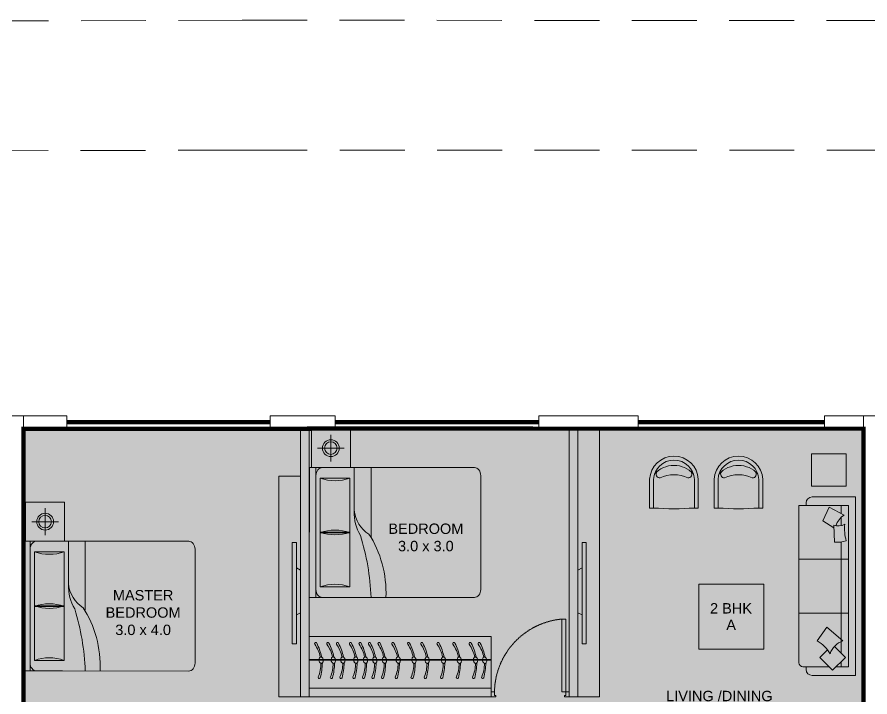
# Model space of a CAD drawing. Header units: inches. Extents: x 27644242 to 29761523, y -859349 to 216979.
# Drawn here: x 29054696 to 29064546, y -549893 to -542037 of the extents above; entities that cross this region are included whole.
import ezdxf

# ---------------------------------------------------------------- set-up
doc = ezdxf.new("R2010")
doc.units = ezdxf.units.IN
doc.header["$MEASUREMENT"] = 0
doc.set_wipeout_variables(frame=1)
doc.linetypes.add('01-Xref Col Podium Lvl-1$0$HIDDEN', pattern=[0.375, 0.25, -0.125])
doc.linetypes.add('DASHED', pattern=[0.75, 0.5, -0.25])
doc.layers.get('Defpoints').update_dxf_attribs({"color": 8})
doc.layers.add('BHK HATCH', color=8, linetype='Continuous', lineweight=5, transparency=0.85)
for name, color, linetype, lineweight in [('DOOR', 4, 'Continuous', 0), ('FURN', 250, 'Continuous', 0), ('RVA Site Boundary', 17, 'Continuous', 15), ('WALL', 7, 'Continuous', 20), ('WINDOW', 162, 'Continuous', 13)]:
    doc.layers.add(name, color=color, linetype=linetype, lineweight=lineweight)
doc.layers.add('text', color=7, linetype='Continuous')
doc.styles.add('AMITS', font='arial.ttf')

# ---------------------------------------------------------------- blocks, each defined once
blk = doc.blocks.new('A$C4D4B4B8A')
at = {"layer": 'WALL', "ltscale": 500}
blk.add_lwpolyline([(9899.999964438379, 7900.109220882077), (9749.99996765703, 7900.109220882077), (9749.99996765703, 2150.037880629359), (9899.999964438379, 2150.037880629359)], close=True, dxfattribs=at)
blk = doc.blocks.new('DOOR_750')
at = {"layer": 'DOOR'}
for points in [[(-70, 50), (-32.5, 50), (-32.5, 750), (-70, 750)], [(-750, 50), (-717.5, 50), (-717.5, 12.5), (-705, 12.5), (-705, 0), (-750, 0)], [(0, 50), (-32.5, 50), (-32.5, 12.5), (-45, 12.5), (-45, 0), (0, 0)]]:
    blk.add_lwpolyline(points, close=True, dxfattribs=at)
at = {"layer": 'DOOR', "linetype": 'DASHED', "ltscale": 10}
blk.add_arc((-2.421077079540668, 38.02074629857511), 715.1792562178572, 95.42209849767376, 179.0402507183887, dxfattribs=at)
blk = doc.blocks.new('DNDNDNNDDN')
at = {"layer": 'FURN', "extrusion": (9.364847400000937e-09, 6.40542139999863e-09, 1)}
blk.add_line((172.4934703744948, 832.826143018603, -3.293659805838046e-06), (172.7340867444873, 232.826143018603, 5.473396985646271e-07), dxfattribs=at)
at = {"layer": 'FURN'}
for p, q in [((2272.734255608171, 832.826143018603, 5.527309077427676e-07), (172.4934703744948, 832.826143018603, -3.293659805838046e-06)), ((2272.493459317833, 833.2747889912498, -3.291140678257556e-06), (2272.734255608171, 232.826143018603, 5.527309077427676e-07)), ((2272.601285882294, 564.3989070795906, 0.001665218905007555), (173.4895119667053, 563.8651515630772, 0.001665218905007555)), ((2272.606098208576, 552.3989078266095, 0.001665218905007555), (173.5340095199645, 551.8651606265921, 0.001665218905007555)), ((2272.734255608171, 232.826143018603, 5.527309077427676e-07), (172.7340867444873, 232.826143018603, 5.473396985646271e-07))]:
    blk.add_line(p, q, dxfattribs=at)
at = {"layer": 'FURN', "extrusion": (9.364847400000937e-09, 6.40542139999863e-09, 1)}
for points in [[(244.0855763331056, 519.7305688232082, 0.144333), (253.0039136707783, 521.3905180681395, 0.107177), (262.383742775768, 529.041758897285, 0.0778182), (268.7206981442869, 540.1691048078137, 0.06501649999999999), (272.2458986081183, 555.0561381362277, 0.06501649999999999), (271.8300229199231, 570.3492034612354, 0.0778182), (267.8949027732015, 582.5348367969636, 0.107177), (260.2720929458737, 591.9377858328298, 0.144333), (251.8795332051814, 595.3812017849777, 0.144333), (242.9611152932048, 593.7212608413902, 0.107177), (233.5812942460179, 586.0700191818541, 0.0778182), (227.2443791665137, 574.94266912077, 0.06501649999999999), (223.7191303595901, 560.0556407731856, 0.06501649999999999), (224.1350543908775, 544.7625704675811, 0.0778182), (228.0701342485845, 532.5769412821755, 0.107177), (235.6929360181093, 523.173993076467, 0.144333)], [(348.5855663232505, 519.7763177964734, 0.144333), (357.5039036609232, 521.4362670414048, 0.107177), (366.883732765913, 529.0875078706667, 0.0778182), (373.2206881344318, 540.214853781079, 0.06501649999999999), (376.7458885982633, 555.1018871093765, 0.06501649999999999), (376.330012910068, 570.3949524345007, 0.0778182), (372.3948927633464, 582.5805857703454, 0.107177), (364.7720829360187, 591.9835348060951, 0.144333), (356.3795231953263, 595.426950758243, 0.144333), (347.4611052833498, 593.767009814539, 0.107177), (338.0812842361629, 586.1157681552359, 0.0778182), (331.7443691566586, 574.9884180940353, 0.06501649999999999), (328.219120349735, 560.1013897465673, 0.06501649999999999), (328.6350443810225, 544.8083194406136, 0.0778182), (332.5701242387295, 532.6226902555572, 0.107177), (340.1929260082543, 523.2197420497323, 0.144333)], [(536.5855483040214, 519.85862216229, 0.144333), (545.5038856454194, 521.5185714073377, 0.107177), (554.8837147466838, 529.1698122367161, 0.0778182), (561.2206701152027, 540.2971581471284, 0.06501649999999999), (564.7458705790341, 555.1841914753095, 0.06501649999999999), (564.3299948908389, 570.4772568004337, 0.0778182), (560.3948747478426, 582.6628901361619, 0.107177), (552.7720649205148, 592.0658391720281, 0.144333), (544.3795051798224, 595.5092551240596, 0.144333), (535.4610872678459, 593.849314180472, 0.107177), (526.081266220659, 586.1980725211688, 0.0778182), (519.7443511374295, 575.0707224600847, 0.06501649999999999), (516.2191023305058, 560.1836941125002, 0.06501649999999999), (516.6350263617933, 544.8906238065465, 0.0778182), (520.5701062232256, 532.7049946214902, 0.107177), (528.1929079927504, 523.3020464157817, 0.144333)], [(718.8355308398604, 519.9384092414184, 0.144333), (727.7538681812584, 521.5983584865826, 0.107177), (737.1336972825229, 529.2495993157281, 0.0778182), (743.4706526510417, 540.3769452264896, 0.06501649999999999), (746.9958531148732, 555.2639785546708, 0.06501649999999999), (746.5799774266779, 570.5570438796785, 0.0778182), (742.6448572836816, 582.7426772154067, 0.107177), (735.0220474563539, 592.1456262511565, 0.144333), (726.6294877156615, 595.5890422034208, 0.144333), (717.711069803685, 593.9291012597168, 0.107177), (708.3312487564981, 586.2778596004136, 0.0778182), (701.9943336732686, 575.1505095390967, 0.06501649999999999), (698.4690848663449, 560.2634811916287, 0.06501649999999999), (698.8850088976324, 544.9704108859078, 0.0778182), (702.8200887590647, 532.784781700735, 0.107177), (710.4428905285895, 523.3818334949101, 0.144333)], [(907.0855127982795, 520.0208230563803, 0.144333), (916.0038501396775, 521.6807723014281, 0.107177), (925.383679240942, 529.33201313069, 0.0778182), (931.7206346094608, 540.4593590412187, 0.06501649999999999), (935.2458350732923, 555.3463923695163, 0.06501649999999999), (934.829959385097, 570.639457694524, 0.0778182), (930.8948392421007, 582.8250910302522, 0.107177), (923.272029414773, 592.2280400661184, 0.144333), (914.8794696740806, 595.6714560182663, 0.144333), (905.961051762104, 594.0115150745623, 0.107177), (896.5812307149172, 586.3602734152591, 0.0778182), (890.2443156316876, 575.232923354175, 0.06501649999999999), (886.719066824764, 560.3458950064742, 0.06501649999999999), (887.1349908560514, 545.0528247006368, 0.0778182), (891.0700707174838, 532.8671955155805, 0.107177), (898.6928724870086, 523.4642473096392, 0.144333)], [(1059.335498210043, 520.0874764589025, 0.144333), (1068.253835551441, 521.7474257039503, 0.107177), (1077.633664652705, 529.3986665332122, 0.0778182), (1083.970620021224, 540.5260124437409, 0.06501649999999999), (1087.495820485055, 555.4130457720385, 0.06501649999999999), (1087.07994479686, 570.7061110970462, 0.0778182), (1083.144824653864, 582.8917444327744, 0.107177), (1075.522014826536, 592.294693468757, 0.144333), (1067.129455085844, 595.7381094207885, 0.144333), (1058.211037173867, 594.0781684769681, 0.107177), (1048.83121612668, 586.4269268177814, 0.0778182), (1042.494301043451, 575.2995767565808, 0.06501649999999999), (1038.969052236527, 560.41254840888, 0.06501649999999999), (1039.384976267815, 545.1194781033919, 0.0778182), (1043.320056129247, 532.9338489181027, 0.107177), (1050.942857898772, 523.5309007123942, 0.144333)], [(1241.585480745882, 520.1672635418727, 0.144333), (1250.50381808728, 521.8272127869204, 0.107177), (1259.883647188544, 529.4784536162988, 0.0778182), (1266.220602557063, 540.605799526711, 0.06501649999999999), (1269.745803020895, 555.4928328548922, 0.06501649999999999), (1269.329927332699, 570.7858981799, 0.0778182), (1265.394807189703, 582.9715315157446, 0.107177), (1257.771997362375, 592.3744805517272, 0.144333), (1249.379437621683, 595.8178965037587, 0.144333), (1240.461019709706, 594.1579555599383, 0.107177), (1231.081198662519, 586.5067139007515, 0.0778182), (1224.74428357929, 575.3793638395509, 0.06501649999999999), (1221.219034772366, 560.4923354918501, 0.06501649999999999), (1221.634958803654, 545.199265186362, 0.0778182), (1225.570038665086, 533.0136360010729, 0.107177), (1233.192840434611, 523.6106877952479, 0.144333)], [(1400.951772905886, 520.237032386045, 0.144333), (1409.870110243559, 521.8969816310928, 0.107177), (1419.249939348549, 529.5482224602383, 0.0778182), (1425.586894717067, 540.6755683708834, 0.06501649999999999), (1429.112095180899, 555.562601699181, 0.06501649999999999), (1428.696219492704, 570.8556670241887, 0.0778182), (1424.761099345982, 583.0413003599169, 0.107177), (1417.138289518654, 592.4442493956667, 0.144333), (1408.745729777962, 595.887665347931, 0.144333), (1399.827311865985, 594.227724404227, 0.107177), (1390.447490818799, 586.5764827450403, 0.0778182), (1384.110575739294, 575.4491326836069, 0.06501649999999999), (1380.585326932371, 560.5621043361389, 0.06501649999999999), (1381.001250963658, 545.269034030418, 0.0778182), (1384.936330821365, 533.0834048453617, 0.107177), (1392.55913259089, 523.6804566395367, 0.144333)], [(1511.536067467183, 520.2854449996157, 0.144333), (1520.454404804856, 521.9453942446635, 0.107177), (1529.834233909845, 529.5966350739254, 0.0778182), (1536.171189278364, 540.7239809845705, 0.06501649999999999), (1539.696389742196, 555.6110143127516, 0.06501649999999999), (1539.280514054, 570.9040796377594, 0.0778182), (1535.345393907279, 583.089712973604, 0.107177), (1527.722584079951, 592.4926620092374, 0.144333), (1519.330024339259, 595.9360779615017, 0.144333), (1510.411606427282, 594.2761370176813, 0.107177), (1501.031785380095, 586.6248953583781, 0.0778182), (1494.694870300591, 575.4975452971776, 0.06501649999999999), (1491.169621493667, 560.6105169497096, 0.06501649999999999), (1491.585545524955, 545.3174466438722, 0.0778182), (1495.520625382662, 533.1318174589323, 0.107177), (1503.143427152187, 523.728869252991, 0.144333)], [(1620.318711791188, 520.3330688666683, 0.144333), (1629.237049132586, 521.9930181117161, 0.107177), (1638.61687823385, 529.644258940978, 0.0778182), (1644.953833602369, 540.7716048513903, 0.06501649999999999), (1648.4790340662, 555.6586381798043, 0.06501649999999999), (1648.063158378005, 570.951703504812, 0.0778182), (1644.128038235009, 583.1373368406566, 0.107177), (1636.505228407681, 592.5402858764064, 0.144333), (1628.112668666989, 595.9837018284379, 0.144333), (1619.194250755012, 594.3237608848503, 0.107177), (1609.814429707825, 586.6725192255471, 0.0778182), (1603.477514624596, 575.5451691642302, 0.06501649999999999), (1599.952265817672, 560.6581408167622, 0.06501649999999999), (1600.368189848959, 545.3650705111577, 0.0778182), (1604.303269710392, 533.1794413258685, 0.107177), (1611.926071479917, 523.7764931199272, 0.144333)], [(1730.90300635621, 520.381481480239, 0.144333), (1739.821343697608, 522.0414307252868, 0.107177), (1749.201172798872, 529.6926715545487, 0.0778182), (1755.538128167391, 540.8200174650774, 0.06501649999999999), (1759.063328631222, 555.7070507934914, 0.06501649999999999), (1758.647452943027, 571.0001161182663, 0.0778182), (1754.712332800031, 583.1857494542273, 0.107177), (1747.089522972703, 592.5886984899771, 0.144333), (1738.696963232011, 596.0321144420086, 0.144333), (1729.778545320034, 594.372173498421, 0.107177), (1720.398724272847, 586.7209318391178, 0.0778182), (1714.061809189618, 575.5935817779173, 0.06501649999999999), (1710.536560382694, 560.7065534302164, 0.06501649999999999), (1710.952484413981, 545.4134831247284, 0.0778182), (1714.887564275414, 533.2278539394392, 0.107177), (1722.510366044939, 523.8249057336143, 0.144333)], [(1880.818711791188, 520.3330688666683, 0.144333), (1889.737049132586, 521.9930181117161, 0.107177), (1899.11687823385, 529.644258940978, 0.0778182), (1905.453833602369, 540.7716048513903, 0.06501649999999999), (1908.9790340662, 555.6586381798043, 0.06501649999999999), (1908.563158378005, 570.951703504812, 0.0778182), (1904.628038235009, 583.1373368406566, 0.107177), (1897.005228407681, 592.5402858764064, 0.144333), (1888.612668666989, 595.9837018284379, 0.144333), (1879.694250755012, 594.3237608848503, 0.107177), (1870.314429707825, 586.6725192255471, 0.0778182), (1863.977514624596, 575.5451691642302, 0.06501649999999999), (1860.452265817672, 560.6581408167622, 0.06501649999999999), (1860.868189848959, 545.3650705111577, 0.0778182), (1864.803269710392, 533.1794413258685, 0.107177), (1872.426071479917, 523.7764931199272, 0.144333)], [(1991.40300635621, 520.381481480239, 0.144333), (2000.321343697608, 522.0414307252868, 0.107177), (2009.701172798872, 529.6926715545487, 0.0778182), (2016.038128167391, 540.8200174650774, 0.06501649999999999), (2019.563328631222, 555.7070507934914, 0.06501649999999999), (2019.147452943027, 571.0001161182663, 0.0778182), (2015.212332800031, 583.1857494542273, 0.107177), (2007.589522972703, 592.5886984899771, 0.144333), (1999.196963232011, 596.0321144420086, 0.144333), (1990.278545320034, 594.372173498421, 0.107177), (1980.898724272847, 586.7209318391178, 0.0778182), (1974.561809189618, 575.5935817779173, 0.06501649999999999), (1971.036560382694, 560.7065534302164, 0.06501649999999999), (1971.452484413981, 545.4134831247284, 0.0778182), (1975.387564275414, 533.2278539394392, 0.107177), (1983.010366044939, 523.8249057336143, 0.144333)], [(2132.318711791188, 520.3330688666683, 0.144333), (2141.237049132586, 521.9930181117161, 0.107177), (2150.61687823385, 529.644258940978, 0.0778182), (2156.953833602369, 540.7716048513903, 0.06501649999999999), (2160.4790340662, 555.6586381798043, 0.06501649999999999), (2160.063158378005, 570.951703504812, 0.0778182), (2156.128038235009, 583.1373368406566, 0.107177), (2148.505228407681, 592.5402858764064, 0.144333), (2140.112668666989, 595.9837018284379, 0.144333), (2131.194250755012, 594.3237608848503, 0.107177), (2121.814429707825, 586.6725192255471, 0.0778182), (2115.477514624596, 575.5451691642302, 0.06501649999999999), (2111.952265817672, 560.6581408167622, 0.06501649999999999), (2112.368189848959, 545.3650705111577, 0.0778182), (2116.303269710392, 533.1794413258685, 0.107177), (2123.926071479917, 523.7764931199272, 0.144333)]]:
    blk.add_lwpolyline(points, format="xyb", close=True, dxfattribs=at)
for points in [[(233.7727827653289, 524.8608241574038, 0.0579524), (257.000063534826, 354.2446644999218, 1.08017), (281.9285630360246, 362.7311555068372, -0.102886), (249.9850404039025, 520.2209206465996, -0.821198)], [(338.2727727554739, 524.9065731306691, 0.0579524), (361.500053524971, 354.2904134731871, 1.08017), (386.4285530261695, 362.7769044799861, -0.102886), (354.4850303977728, 520.2666696199813, -0.821198)], [(526.2727547362447, 524.9888774966021, 0.0579524), (549.5000355057418, 354.37271783912, 1.08017), (574.4285350069404, 362.8592088458026, -0.102886), (542.4850123785436, 520.3489739859142, -0.821198)], [(708.5227372720838, 525.0686645758469, 0.0579524), (731.7500180415809, 354.4525049183649, 1.08017), (756.6785175427794, 362.9389959251639, -0.102886), (724.7349949143827, 520.428761065159, -0.821198)], [(896.7727192305028, 525.151078390576, 0.0579524), (920, 354.5349187332104, 1.08017), (944.9284995011985, 363.021409739893, -0.102886), (912.9849768728018, 520.5111748798881, -0.821198)], [(1049.022704642266, 525.2177317930982, 0.0579524), (1072.249985411763, 354.6015721357326, 1.08017), (1097.178484912962, 363.0880631425316, -0.102886), (1065.234962284565, 520.5778282825268, -0.821198)], [(1231.272687178105, 525.2975188760684, 0.0579524), (1254.499967947602, 354.6813592185863, 1.08017), (1279.428467448801, 363.1678502253853, -0.102886), (1247.484944820404, 520.6576153654969, -0.821198)], [(1390.638979338109, 525.3672877203571, 0.0579524), (1413.866260107607, 354.7511280627587, 1.08017), (1438.794759608805, 363.2376190696741, -0.102886), (1406.851236976683, 520.7273842096693, -0.821198)], [(1501.223273899406, 525.4157003339278, 0.0579524), (1524.450554668903, 354.7995406764458, 1.08017), (1549.379054170102, 363.2860316832448, -0.102886), (1517.435531541705, 520.77579682324, -0.821198)], [(1610.005918223411, 525.4633242009804, 0.0579524), (1633.233198992908, 354.8471645434984, 1.08017), (1658.161698494107, 363.3336555504138, -0.102886), (1626.21817586571, 520.8234206901761, -0.821198)], [(1720.590212788433, 525.5117368145511, 0.0579524), (1743.81749355793, 354.8955771569526, 1.08017), (1768.745993059129, 363.3820681638681, -0.102886), (1736.802470430732, 520.8718333038632, -0.821198)], [(1870.505918223411, 525.4633242009804, 0.0579524), (1893.733198992908, 354.8471645434984, 1.08017), (1918.661698494107, 363.3336555504138, -0.102886), (1886.71817586571, 520.8234206901761, -0.821198)], [(1981.090212788433, 525.5117368145511, 0.0579524), (2004.31749355793, 354.8955771569526, 1.08017), (2029.245993059129, 363.3820681638681, -0.102886), (1997.302470430732, 520.8718333038632, -0.821198)], [(2122.005918223411, 525.4633242009804, 0.0579524), (2145.233198992908, 354.8471645434984, 1.08017), (2170.161698494107, 363.3336555504138, -0.102886), (2138.21817586571, 520.8234206901761, -0.821198)]]:
    blk.add_lwpolyline(points, format="xyb", dxfattribs=at)
for centre, radius, start, end in [((967.2774587869858, 426.2832249660385, -0.001664231453364358), 745.3024005847423, 153.8497449562304, 167.1166177769374), ((644.2645365372514, 515.1510688342494, -0.001664231453364351), 394.605956053169, 145.0213921132011, 168.5184495346985), ((310.1173426881589, 748.9376399231949, -0.001664231453364366), 13.20589759893129, 325.021163566081, 153.8495389536274), ((1071.777448777125, 426.3289739393038, -0.001664231453376977), 745.3024005847423, 153.8497449562304, 167.1166177769374), ((748.7645265273964, 515.1968178075147, -0.001664231453376968), 394.605956053169, 145.0213921132011, 168.5184495346985), ((414.6173326783068, 748.9833888964602, -0.001664231453376944), 13.20589759893129, 325.021163566081, 153.8495389536274), ((1259.777430761621, 426.4112783052367, -0.001664231453268163), 745.3024005847423, 153.8497449563321, 167.1166177769982), ((936.7645085118925, 515.2791221732148, -0.001664231453268155), 394.605956053169, 145.0213921131916, 168.5184495346825), ((602.6173146590804, 749.0656932623931, -0.001664231453268162), 13.20589759893129, 325.021163566081, 153.8495389536274), ((1442.02741329746, 426.4910653844786, -0.001664231453466058), 745.3024005847423, 153.8497449563321, 167.1166177769982), ((1119.014491047726, 515.358909252576, -0.001664231453466033), 394.605956053169, 145.0213921132011, 168.5184495346825), ((784.8672971986448, 749.145480341638, -0.001664231453466049), 13.20589759893129, 325.0211635505947, 153.8495389589972), ((1630.277395255879, 426.573479199327, -0.001664231453353541), 745.3024005847423, 153.8497449563321, 167.1166177769374), ((1307.264473006145, 515.4413230674215, -0.001664231453353555), 394.605956053169, 145.0213921132011, 168.5184495346985), ((973.1172791570639, 749.2278941565999, -0.001664231453353546), 13.20589759893129, 325.0211635505947, 153.8495389593656), ((1782.527380667643, 426.6401326018492, -0.00166423145332794), 745.3024005847423, 153.8497449563321, 167.1166177769982), ((1459.514458417908, 515.5079764700602, -0.001664231453327933), 394.605956053169, 145.0213921132011, 168.5184495346985), ((1125.367264568821, 749.2945475591221, -0.001664231453327946), 13.20589759893129, 325.0211635505947, 153.8495389593656), ((1964.777363203482, 426.7199196848194, -0.00166423145330384), 745.3024005847423, 153.8497449563321, 167.1166177769374), ((1641.764440953747, 515.5877635529139, -0.001664231453303854), 394.605956053169, 145.0213921131916, 168.5184495346825), ((1307.61724710466, 749.3743346420922, -0.001664231453303848), 13.20589759893129, 325.0211635505947, 153.8495389593656), ((2124.143655359784, 426.7896885291082, -0.001664231453666777), 745.3024005847423, 153.8497449562305, 167.1166177769374), ((1801.130733110026, 515.6575323970862, -0.001664231453666751), 394.605956053169, 145.0213921131916, 168.5184495346825), ((1466.98353926094, 749.4441034862646, -0.001664231453666766), 13.20589759893129, 325.021163566081, 153.8495389536274), ((2234.72794992108, 426.838101142446, -0.001664231453663877), 745.3024005847423, 153.8497449562305, 167.1166177769374), ((1911.715027671323, 515.7059450106569, -0.001664231453663874), 394.605956053169, 145.0213921132011, 168.5184495346825), ((1577.567833822236, 749.4925160998353, -0.001664231453663844), 13.20589759893129, 325.0211635657965, 153.8495389536274), ((2343.51059424881, 426.8857250097315, -0.00166423145347156), 745.3024005847423, 153.8497449563386, 167.1166177769458), ((2020.497671999053, 515.7535688777095, -0.001664231453471534), 394.605956053169, 145.0213921132011, 168.5184495346985), ((1686.350478146241, 749.5401399667714, -0.001664231453471582), 13.20589759893129, 325.021163566081, 153.8495389536274), ((2454.094888813832, 426.9341376231828, -0.00166423145346864), 745.3024005847423, 153.8497449563321, 167.1166177769374), ((2131.081966564098, 515.8019814912802, -0.001664231453468653), 394.605956053169, 145.0213921132011, 168.5184495346985), ((1796.934772711263, 749.5885525803421, -0.001664231453468662), 13.20589759893129, 325.021163566081, 153.8495389536274), ((2604.010594256261, 426.8857250097314, -0.001661791910723811), 745.3024005847423, 153.84974495625, 167.1166177768636), ((2280.997672006526, 515.7535688777095, -0.001661791910723763), 394.605956053169, 145.0213921130258, 168.5184495345831), ((1946.850478153703, 749.5401399667714, -0.001661791910723673), 13.20589759893129, 325.0211635740476, 153.8495389474784), ((2714.594888821283, 426.9341376231857, -0.001661791910720848), 745.3024005847423, 153.8497449562447, 167.1166177768556), ((2391.581966571548, 515.8019814912802, -0.001661791910720799), 394.605956053169, 145.0213921130258, 168.5184495345831), ((2057.434772718736, 749.5885525803421, -0.001661791910720877), 13.20589759893129, 325.0211635740476, 153.8495389474789), ((2855.510594256261, 426.8857250097314, -0.00165943665160271), 745.3024005847423, 153.84974495625, 167.1166177768635), ((2532.497672006526, 515.7535688777152, -0.001659436651602662), 394.605956053169, 145.0213921130258, 168.5184495345831), ((2198.350478153714, 749.5401399667771, -0.001659436651602574), 13.20589759893129, 325.0211635740476, 153.8495389474784)]:
    blk.add_arc(centre, radius, start, end, dxfattribs=at)
blk = doc.blocks.new('A$C700F438C')
at = {"layer": 'FURN', "color": 8, "extrusion": (-6.65398739e-08, 5.27913299e-08, 0.9999999999999966)}
for p, q in [((0.0734448978928413, 1.500018697595919, 3.56294328903e-05), (1.830344896276073, 1.500093958229854, 3.57463328235e-05)), ((1.97999489614267, 1.500100368813264, 3.57562901776e-05), (1.529994896554853, 1.500081092084201, 3.57263482513e-05)), ((1.97999489614267, 1.500100368813264, 3.57562901776e-05), (1.529994896554853, 1.500081092084201, 3.57263482513e-05)), ((1.979988255154239, 1.500090496948359, 3.57562902558e-05), (1.530026043945326, 1.500090964999344, 3.57263498039e-05)), ((1.903794896210456, 1.500097104620408, 3.57512200111e-05), (1.903859151974756, 9.71059967014e-05, 3.58304112815e-05)), ((5.52370602236e-05, 0.0914469115035672, 3.56989099295e-05), (-1.1843185348e-06, 1.408559410292582, 3.56293740573e-05)), ((1.85480011810614, 1.378195005708903, 3.57543952774e-05), (1.512075118414941, 1.378180324337904, 3.57315911756e-05)), ((1.512075118414941, 1.378180324337904, 3.57315911756e-05), (1.512102174376195, 0.7465803249344845, 3.57649359799e-05)), ((1.85483967406617, 0.7465950068410621, 3.5787740913e-05), (1.85480011810614, 1.378195005708903, 3.57543952774e-05)), ((1.267274926716709, 0.7990448372490846, 3.57458755325e-05), (1.267309152548477, 6.98379925552e-05, 3.57880567634e-05)), ((1.512101874515792, 0.7535803248973707, 3.57645664195e-05), (1.854839374205766, 0.7535950068038347, 3.57873713561e-05)), ((1.512128930475228, 0.1219803254939507, 3.57979112238e-05), (1.512101874515792, 0.7535803248973707, 3.57645664195e-05)), ((1.512102174376195, 0.7465803249344845, 3.57649359799e-05), (1.85483967406617, 0.7465950068410621, 3.5787740913e-05)), ((1.854839374205766, 0.7535950068038347, 3.57873713561e-05), (1.854853930166427, 0.1219950068650633, 3.58207153255e-05)), ((1.463150107949331, 0.5030157277345779, 3.5774536812e-05), (1.463171652372693, 7.82281888405e-05, 3.58010889876e-05)), ((1.854853930166427, 0.1219950068650633, 3.58207153255e-05), (1.512128930475228, 0.1219803254939507, 3.57979112238e-05)), ((1.830409152040374, 9.39596061471e-05, 3.5825524094e-05), (0.0735091536553227, 1.86989722124e-05, 3.57086241607e-05)), ((1.903859151974756, 9.71059967014e-05, 3.58304112815e-05), (1.980059151905152, 0.000100370189557, 3.5835481448e-05))]:
    blk.add_line(p, q, dxfattribs=at)
at = {"layer": 'FURN', "linetype": 'Continuous', "lineweight": 0, "extrusion": (-6.65398739e-08, 5.27913299e-08, 0.9999999999999966)}
blk.add_line((1.830411343788, 9.59323838288e-05, 3.58255241331e-05), (1.917418467628522, 9.76868394673e-05, 3.58313134861e-05), dxfattribs=at)
at = {"layer": 'FURN', "color": 8, "extrusion": (6.65398739000137e-08, -5.279133024001068e-08, -0.9999999999999967)}
blk.add_ellipse((0.0734539332624991, 1.40857777869769, 3.56342607795e-05), major_axis=(3.917071146600001e-06, -0.09144091911745802, 4.827548400000001e-09), ratio=0.8032073384844304, start_param=1.570796326798626, end_param=3.141592653595563, dxfattribs=at)
at = {"layer": 'FURN', "color": 8, "extrusion": (6.653987390000091e-08, -5.279132991157698e-08, -0.9999999999999962)}
blk.add_ellipse((1.9588795760028, 1.454399361333457, 3.5757297784e-05), major_axis=(4.614118608890013e-05, -1.077129556435492, 5.686617200000081e-08), ratio=0.8032073384863767, start_param=0.8805869663578222, end_param=1.613255630245892, dxfattribs=at)
at = {"layer": 'FURN', "color": 8, "extrusion": (6.653987389999814e-08, -5.279132986689414e-08, -0.9999999999999967)}
blk.add_ellipse((3.066950111988262, 1.602541370870198, 3.58232080444e-05), major_axis=(9.60825641048e-05, -2.242971343530324, 1.184158334e-07), ratio=0.8032073384830688, start_param=1.197174663451374, end_param=1.525138319639651, dxfattribs=at)
at = {"layer": 'FURN', "color": 8, "extrusion": (6.653987390001414e-08, -5.279133024045852e-08, -0.9999999999999966)}
blk.add_ellipse((1.830351004307885, 1.408673395888399, 3.57511594409e-05), major_axis=(3.917070531000001e-06, -0.0914409191174582, 4.8275484e-09), ratio=0.8032073384844299, start_param=3.141592653587181, end_param=4.712388980382991, dxfattribs=at)
at = {"layer": 'FURN', "color": 8, "extrusion": (6.65398738999977e-08, -5.279132984662301e-08, -0.9999999999999961)}
blk.add_ellipse((1.683422688125574, 2.109731956150653, 3.57043730368e-05), major_axis=(3.26422560197e-05, -0.7620076593121435, 4.022956970000001e-08), ratio=0.803207338485015, start_param=-0.2837941239958099, end_param=0.2837941239958015, dxfattribs=at)
at = {"layer": 'FURN', "color": 8, "extrusion": (6.653987395153829e-08, -5.279132985506829e-08, -0.9999999999999966)}
blk.add_ellipse((0.6693184917839972, 0.0845358356673387, 3.57438074694e-05), major_axis=(-0.7051042924152645, -0.6147182222742352, -1.44657583e-08), ratio=0.6046171697044727, start_param=2.952061422325571, end_param=3.536755933202645, dxfattribs=at)
at = {"layer": 'FURN', "color": 8, "extrusion": (6.653987392887314e-08, -5.279132989028567e-08, -0.9999999999999969)}
blk.add_ellipse((-0.0315052721907705, 0.1902796698749398, 3.56915923838e-05), major_axis=(-1.466956369304711, -0.4935622255935573, -7.155528560000007e-08), ratio=0.5810071678568102, start_param=3.019706066902618, end_param=3.343380915826029, dxfattribs=at)
at = {"layer": 'FURN', "color": 8, "extrusion": (-6.65398738999986e-08, 5.279132984662252e-08, 0.9999999999999961)}
blk.add_ellipse((1.683455694585063, 1.485123548410683, 3.57373491404e-05), major_axis=(3.26422560253e-05, -0.7620076593121435, 4.022956970000001e-08), ratio=0.8032073384850026, start_param=-0.2837941239958166, end_param=0.2837941239958039, dxfattribs=at)
at = {"layer": 'FURN', "color": 8, "extrusion": (6.653987389999818e-08, -5.27913298467047e-08, -0.9999999999999962)}
blk.add_ellipse((1.683518668307442, 0.0150517847331457, 3.5814960377e-05), major_axis=(3.264225508040042e-05, -0.7620076593121599, 4.022956970000062e-08), ratio=0.8032073384865159, start_param=2.857798529592992, end_param=3.425386777583513, dxfattribs=at)
at = {"layer": 'FURN', "color": 8, "extrusion": (-6.653987390000046e-08, 5.279132984662319e-08, 0.9999999999999963)}
blk.add_ellipse((1.683539174768156, -0.6095566235422895, 3.58479356493e-05), major_axis=(3.26422560175e-05, -0.7620076593121435, 4.02295697e-08), ratio=0.8032073384850155, start_param=2.857798529593992, end_param=3.425386777585604, dxfattribs=at)
at = {"layer": 'FURN', "color": 8, "extrusion": (6.653987390001373e-08, -5.279133024062744e-08, -0.9999999999999969)}
blk.add_ellipse((0.0735103556726244, 0.0914412343101958, 3.57037979235e-05), major_axis=(3.917070298899999e-06, -0.09144091911745819, 4.827548399999999e-09), ratio=0.8032073384844313, start_param=-5.7712e-12, end_param=1.57079632679118, dxfattribs=at)
at = {"layer": 'FURN', "color": 8, "extrusion": (6.65398739000147e-08, -5.279133024001162e-08, -0.9999999999999967)}
blk.add_ellipse((1.830407426718011, 0.091536851501246, 3.58206965849e-05), major_axis=(3.917071145300001e-06, -0.09144091911745802, 4.827548400000001e-09), ratio=0.803207338484428, start_param=-1.570796326791178, end_param=5.7536e-12, dxfattribs=at)
blk = doc.blocks.new('BEDROOM')
at = {"layer": 'FURN', "linetype": 'Continuous', "extrusion": (-5.003048166632985e-08, -8.665531942546749e-08, 0.999999999999995)}
for p, q in [((1066.070232762847, 501.3380505466466, -0.000171289452720232), (1066.070206909333, 192.6055803620838, -0.0001980427648345707)), ((911.7039847438076, 346.9718283813472, -0.0001923891247518951), (1220.436454928372, 346.9718025273832, -0.0001769430928029077))]:
    blk.add_line(p, q, dxfattribs=at)
at = {"layer": 'FURN', "ltscale": 500}
blk.add_line((1314.578011713922, 122.087698510134, -9.216121090080294e-05), (1315.198130793869, -1377.902299990721, 2.48985650263001e-05), dxfattribs=at)
at = {"layer": 'FURN', "ltscale": 0.05, "extrusion": (-5.003048166632985e-08, -8.665531942546749e-08, 0.999999999999995), "elevation": -0.0002680690688657816}
blk.add_lwpolyline([(1291.070200993554, 121.9717966123281), (841.0702009935537, 121.9718342963589), (841.0702386748651, 571.971834296358), (1291.070238674865, 571.9717966123263)], close=True, dxfattribs=at)
at = {"layer": 'FURN', "linetype": 'Continuous', "extrusion": (-5.003048166632985e-08, -8.665531942546749e-08, 0.999999999999995)}
for radius in [96.95097812864591, 72.76423796726482]:
    blk.add_circle((1066.070219836068, 346.9718154543436, -0.0002680690688657944), radius, dxfattribs=at)
at = {"layer": 'FURN', "extrusion": (-3.01071703099981e-07, 1.307071692000439e-07, 0.9999999999999463), "xscale": -1000.000000000015, "yscale": 1000.000000000015, "zscale": 1000.000000000007, "rotation": 180.0236273616612}
blk.add_blockref('A$C700F438C', (-665.4810132270508, 121.3715413175769, -0.03630746716227812), dxfattribs=at)
blk = doc.blocks.new('TVVVV')
at = {"layer": 'FURN', "ltscale": 1000, "elevation": 0.004495833405538135}
blk.add_lwpolyline([(-129.8804096404929, 740.2733779274859), (-81.95994109939784, 740.2733779274859), (-81.95994109939784, -428.552651045844), (-129.8804096404929, -428.552651045844)], close=True, dxfattribs=at)
for points in [[(-129.8804096404929, 446.7448370812926), (-178.6603210289031, 421.9872146998532)], [(-129.8804096404929, -95.73732633609325), (-178.6603210289031, -70.97970395465381)]]:
    blk.add_lwpolyline(points, dxfattribs=at)
blk = doc.blocks.new('sofasaaaaaaaaaaa')
at = {"color": 0, "linetype": 'ByBlock'}
for p, q in [((-275.3917356804013, 791.2210262845001), (1540.592771608382, 791.2210262845001)), ((298.8937613889575, 791.2210262845001), (298.8937613889575, 220.815540595082)), ((919.7432634159923, 791.2210262845001), (919.7432634159923, 220.815540595082)), ((1540.592771608382, 791.2210262845001), (1540.592771608382, 220.815540595082)), ((-352.1098791211843, 709.734528328865), (-321.9554487988353, 709.7345283288827)), ((-321.9554487988353, 709.7345283288923), (-321.9554487988353, 744.6573131669875)), ((-321.9554487988353, 709.7345283288923), (-321.9554487988353, 443.6810188067457)), ((1540.592771608382, 709.734528328876), (1570.747201934457, 709.734528328876)), ((1540.592771608382, 424.4569274769865), (1540.592771608382, 709.7345283288923)), ((-421.9554487988353, 139.3290426394742), (-421.9554487988353, 639.8889586525956)), ((1640.592771608382, 639.888958652622), (1640.592771608382, 139.3290426394742)), ((-214.3742380328476, 551.2622295704832), (-362.5390658937395, 403.0974017087301)), ((-125.9366890639067, 462.8246806018697), (-214.3742380328476, 551.2622295704832)), ((137.2777718193829, 470.5271256867554), (-22.2311651520431, 579.5098788459263)), ((1283.284634619951, 389.0566204553288), (1365.528510704637, 514.1448194208906)), ((1365.528510704637, 514.1448194208906), (1521.537214651704, 442.2794764113123)), ((-362.5390658937395, 403.0974017087301), (-214.3742380328476, 254.9325738469761)), ((-22.2311651520431, 283.1802231224447), (137.2777718193829, 470.5271256867554)), ((1521.537214651704, 442.2794764113123), (1429.767388798296, 270.3011411166608)), ((-321.9554487988353, 362.51378461074), (-321.9554487988353, 220.815540595082)), ((-261.7437027357519, 302.3020385507443), (-321.9554487988353, 302.3020385507443)), ((-214.3742380328476, 254.9325738469761), (-86.6360858604312, 382.6707260220119)), ((1120.527105182409, 302.3020385507443), (-167.0047733299434, 302.3020385507443)), ((1117.749980900437, 382.0455183974873), (1313.907983660698, 390.3536505373195)), ((1405.374500907958, 302.3020385507443), (1309.889431521297, 302.3020385507443)), ((1540.592771608382, 302.3020385507443), (1446.843474458903, 302.3020385507443)), ((-321.9554487988353, 220.815540595082), (1540.592771608382, 220.815540595082)), ((1640.592771608382, 139.3290426394742), (-421.9554487988353, 139.3290426394742))]:
    blk.add_line(p, q, dxfattribs=at)
for centre, radius, start, end in [((-275.3917356804013, 744.6573131669875), 46.56371311749998, 90, 180), ((-352.1098791211843, 639.8889586525956), 69.84556967625394, 90, 180), ((1570.747201934457, 639.888958652622), 69.84556967625394, 0, 90), ((-415.4233663976192, 824.5372522280895), 463.2909677789618, 301.9301103235337, 328.0698896764967), ((-242.2023260742426, 211.3738900653625), 231.3946004190347, 18.07850598025853, 71.92149401940894), ((1464.845580041409, 354.2132757290346), 348.2096906668939, 175.4154839196158, 198.0697385219989), ((1460.010690629482, 339.5682212631773), 154.6776028064246, 160.83250365948, 209.9234685522842), ((1234.191754773259, 146.5196341904211), 231.4555898712559, 32.33007279823297, 71.50567280461911), ((1279.781079672277, -337.5069237335356), 601.6894877269607, 85.59898181626238, 104.040193599912)]:
    blk.add_arc(centre, radius, start, end, dxfattribs=at)
blk = doc.blocks.new('cha-1')
at = {"color": 0, "linetype": 'ByBlock'}
for points in [[(375.000000000001, 10.08829778822792), (375.0000000000019, 453.4284097437871, 0.950857574016556), (-374.9999999999981, 453.4284097437962), (-374.9999999999992, 10.08829778822701)], [(315.0000000000015, 11.12363925101272), (315.0000000000017, 451.8512071980936, 0.9465041041330289), (-314.9999999999983, 451.8512071980963), (-314.999999999999, 11.12363925101226)]]:
    blk.add_lwpolyline(points, format="xyb", dxfattribs=at)
for centre, radius, start, end in [((1.70530256582424e-12, 263.1091846612949), 404.7300472056535, 42.45732526136032, 137.5426747386397), ((-217.1740958400895, 533.1712590142602), 58.22964317194941, 126.2045344340274, 258.1486303766141), ((217.1740958401004, 533.1712590142602), 58.22964317194941, 281.851369623386, 53.79546556597262), ((-223.9985870109443, 500.6499505289908), 25, 258.1486303766141, 294.8491675096871), ((2.614797267597169e-12, 16.96310409374883), 508.0368959062505, 65.15083249031288, 114.8491675096871), ((223.9985870109559, 500.6499505289908), 25, 245.1508324903129, 281.851369623386), ((-346.9729847609161, 124.9441747154692), 118.2259956521311, 256.2867361638205, 285.6904241518339), ((1.932676241267473e-12, 4465.657915916636), 4465.657915916638, 265.9550929767302, 274.0449070232698), ((346.9729847609184, 124.9441747154715), 118.2259956521311, 254.3095758481661, 283.7132638361794)]:
    blk.add_arc(centre, radius, start, end, dxfattribs=at)

msp = doc.modelspace()

# ---------------------------------------------------------------- linework, layer by layer
at = {"layer": 'FURN', "ltscale": 500}
for points in [[(29061172.78514591, -546792.7471566654), (29061422.78514591, -546792.7471566654), (29061422.78514692, -549892.7471565683), (29061172.78514692, -549892.7471565683)], [(29057971.09344241, -547342.7471587297), (29057721.09344241, -547342.7471587297), (29057721.09344421, -549892.7471568654), (29057971.09344421, -549892.7471568654)]]:
    msp.add_lwpolyline(points, close=True, dxfattribs=at)
at = {"layer": 'FURN', "ltscale": 500, "elevation": 0.0004812339148220955}
msp.add_lwpolyline([(29064272.81192445, -547082.4448525937), (29063872.81196214, -547082.4448525937), (29063872.81196214, -547457.4448902777), (29064272.81192445, -547457.4448902777)], close=True, dxfattribs=at)
at = {"layer": 'FURN', "ltscale": 1000}
msp.add_lwpolyline([(29062569.67484622, -548590.0647409821), (29063319.67484622, -548590.0647409821), (29063319.67484622, -549340.0647409821), (29062569.67484622, -549340.0647409821)], close=True, dxfattribs=at)
at = {"layer": 'RVA Site Boundary', "color": 252, "linetype": '01-Xref Col Podium Lvl-1$0$HIDDEN', "ltscale": 3000}
for points in [[(29070600.57059023, -564319.7246783696), (29062287.46919772, -565076.4325918253), (29061691.77982352, -565202.8515255849), (29060987.91003612, -565369.7100116336), (29041973.91484687, -570372.0408759711), (29040296.57729895, -570848.28005856), (29040125.52882905, -570896.4626404933), (29039105.64657191, -571133.7395351337), (29038651.29261775, -571238.2920588742), (29038361.78896699, -571319.6583280361), (29034647.6124169, -562717.5561520573), (29027189.18638019, -545604.2126184121), (29025689.33825089, -542213.8619432485), (29026686.7525701, -542200.7694813124), (29043254.87790366, -542036.5218325091), (29049809.69255769, -542095.558128424), (29057295.89084668, -542073.480449964), (29071609.78256116, -542078.7758525065)], [(29070489.79792311, -562823.606392488), (29062062.99622542, -563590.663983714), (29061363.03484998, -563739.2118252394), (29060624.03423626, -563914.3983807655), (29041578.20842512, -568925.1034610796), (29039888.37608239, -569404.8902366256), (29039752.02843438, -569443.2979565264), (29039237.1902549, -569563.0757089246), (29036023.7140558, -562120.6048861435), (29028562.61824056, -545001.1355510459), (29027981.70625257, -543688.0056999531), (29043255.55806132, -543536.5887956715), (29049805.14958189, -543595.5780491498), (29057297.82521895, -543573.4812682285), (29071608.91846456, -543578.7756354858)]]:
    msp.add_lwpolyline(points, dxfattribs=at)
at = {"layer": 'WALL', "ltscale": 500}
for points in [[(29058371.09343699, -546642.7471688421), (29058371.09343699, -546792.7471656235), (29057621.09344382, -546792.7471674104), (29057621.09344382, -546642.7471706291)], [(29061871.09343772, -546642.7471634324), (29061871.09343772, -546792.7471602138), (29060721.09344037, -546792.7471634315), (29060721.09344031, -546642.7471634315)], [(29064471.09343777, -546642.7471634474), (29064471.09343777, -546792.7471602288), (29064021.09343777, -546792.7471602288), (29064021.09343777, -546642.7471634474)], [(29064471.08153534, -554542.747150174), (29064621.08153557, -554542.747150174), (29064621.08153557, -546642.7471634474), (29064471.08153534, -546642.7471634474)], [(29064621.09343801, -554542.747150174), (29064471.09343777, -554542.747150174), (29064471.09343777, -546642.7471634474), (29064621.09343801, -546642.7471634474)], [(29058071.09344099, -549892.7471568654), (29057971.09344421, -549892.7471568654), (29057971.09344167, -546792.7471664574), (29058071.09343845, -546792.7471664574)], [(29061171.09343777, -549892.7471566076), (29061071.09344099, -549892.7471566076), (29061071.11085715, -546792.748743418), (29061171.11085393, -546792.748743418)], [(29060171.09344422, -549792.7471598262), (29060171.09344422, -549892.7471566076), (29058071.09344099, -549892.7471566076), (29058071.09344099, -549792.7471598262)]]:
    msp.add_lwpolyline(points, close=True, dxfattribs=at)
at = {"layer": 'WINDOW', "ltscale": 500, "const_width": 50}
for points in [[(29057621.09344382, -546717.7471690198), (29055271.09344421, -546718.1814783488)], [(29058371.09343699, -546717.7471672328), (29060721.09344034, -546717.7471640668)], [(29064021.09343777, -546717.7471618381), (29061871.09343772, -546717.7471618231)]]:
    msp.add_lwpolyline(points, dxfattribs=at)

# ---------------------------------------------------------------- block references
at = {"layer": 'DOOR', "xscale": 1.200000000020023, "yscale": 1.200000000020023, "zscale": 1.200000000020023}
msp.add_blockref('DOOR_750', (29061071.09344099, -549892.7471566076), dxfattribs=at)
at = {"layer": 'FURN', "ltscale": 500, "xscale": -1}
msp.add_blockref('BEDROOM', (29059386.26824852, -547364.4603212265, 0.0006576594325284357), dxfattribs=at)
at = {"layer": 'FURN', "ltscale": 1000, "rotation": 90.00000000000001}
msp.add_blockref('sofasaaaaaaaaaaa', (29064517.53638808, -549222.3617279641), dxfattribs=at)
at = {"layer": 'FURN', "ltscale": 1000, "xscale": -1}
for name, p in [('TVVVV', (29057792.43312318, -548848.607520318, -0.004495833405538135)), ('DNDNDNNDDN', (29060343.8276966, -550025.5733028448, -5.527309077427676e-07))]:
    msp.add_blockref(name, p, dxfattribs=at)
at = {"layer": 'FURN', "ltscale": 1000}
msp.add_blockref('TVVVV', (29061351.44546795, -548848.6075200208, -0.004495833405538135), dxfattribs=at)

# ---------------------------------------------------------------- texts
at = {"layer": 'text', "ltscale": 100, "char_height": 120, "width": 1715.234679162502, "attachment_point": 9, "style": 'AMITS'}
for s, insert in [('\\pxqc;BEDROOM\\P3.0 x 3.0', (29060275.08876786, -548210.7753049614, 0.0003396997845889262)), ('\\pxqc;MASTER \\PBEDROOM\\P3.0 x 4.0', (29057009.61780931, -549179.0550074425)), ('\\pxqc;LIVING /DINING\\P3.3 x 5.4', (29063664.79534538, -550143.5091248082))]:
    msp.add_mtext(s, dxfattribs=dict(at, insert=insert))
at = {"layer": 'text', "color": 1, "ltscale": 100, "char_height": 120, "width": 1715.234679162502, "attachment_point": 1, "style": 'AMITS'}
for s, insert in [('\\pxqc;2 BHK', (29062083.96218371, -548808.529850074)), ('\\pxqc;A', (29062085.3103274, -549000.1652589461))]:
    msp.add_mtext(s, dxfattribs=dict(at, insert=insert))

# ---------------------------------------------------------------- next in the draw order: block references
at = {"color": 2, "ltscale": 500}
msp.add_blockref('A$C4D4B4B8A', (29044871.09350592, -554542.7471215567), dxfattribs=at)

# ---------------------------------------------------------------- next in the draw order: hatches: boundary and pattern name
at = {"layer": 'BHK HATCH', "ltscale": 500, "true_color": 0xff00ff}
h = msp.add_hatch(color=6, dxfattribs=at)
h.dxf.hatch_style = 1
edge = h.paths.add_edge_path()
edge.add_line((29064271.07585748, -554392.7471501706), (29060421.09295423, -554392.7471501696))
edge.add_line((29060421.09295423, -554392.7471501696), (29060421.09295424, -552142.7400701529))
edge.add_line((29060421.09295424, -552142.7400701529), (29060271.09295746, -552142.7542366269))
edge.add_line((29060271.09295746, -552142.7542366269), (29060271.09295746, -552242.7471533889))
edge.add_line((29060271.09295746, -552242.7471533889), (29058970.77774508, -552242.7613198629))
edge.add_line((29058970.77774508, -552242.7613198629), (29058970.99490008, -550792.7754895547))
edge.add_line((29058970.99490008, -550792.7754895547), (29057171.07586391, -550792.7471566076))
edge.add_line((29057171.07586391, -550792.7471566076), (29057171.07586391, -552242.7099364357))
edge.add_line((29057171.07586391, -552242.7099364357), (29054771.07586391, -552242.7099364357))
edge.add_line((29054771.07586391, -552242.7099364357), (29054771.09402893, -546795.038610815))
edge.add_line((29054771.09402893, -546795.038610815), (29058071.08494284, -546794.9436072883))
edge.add_line((29058071.08494284, -546794.9436072883), (29058071.06677385, -546792.6521617784))
edge.add_line((29058071.06677385, -546792.6521617784), (29061071.07586003, -546792.7471595748))
edge.add_line((29061071.07586003, -546792.7471595748), (29061071.07586075, -546792.747156639))
edge.add_line((29061071.07586075, -546792.747156639), (29064471.09343777, -546792.7471602319))
edge.add_line((29064471.09343777, -546792.7471602319), (29064471.09343777, -554392.7471533895))
edge.add_line((29064471.09343777, -554392.7471533895), (29063071.07537394, -554392.7471501703))

# ---------------------------------------------------------------- next in the draw order: linework, layer by layer
at = {"layer": 'Defpoints', "ltscale": 500}
msp.add_lwpolyline([(29064271.07585748, -554392.7471501706, 50, 50, 0), (29060421.09295423, -554392.7471501696, 50, 50, 0), (29060421.09295424, -552142.7400701529, 50, 50, 0), (29060271.09295746, -552142.7542366269, 50, 50, 0), (29060271.09295746, -552242.7471533889, 50, 50, 0), (29058970.77774508, -552242.7613198629, 50, 50, 0), (29058970.99490008, -550792.7754895547, 50, 50, 0), (29057171.07586391, -550792.7471566076, 50, 50, 0), (29057171.07586391, -552242.7099364357, 50, 50, 0), (29054771.07586391, -552242.7099364357, 50, 50, 0), (29054771.09402893, -546795.038610815, 50, 50, 0), (29058071.08494284, -546794.9436072883, 50, 50, 0), (29058071.06677385, -546792.6521617784, 50, 50, 0), (29061071.07586003, -546792.7471595748, 50, 50, 0), (29061071.07586075, -546792.747156639, 50, 50, 0), (29064471.09343777, -546792.7471602319, 50, 50, 0), (29064471.09343777, -554392.7471533895, 50, 50, 0), (29063071.07537394, -554392.7471501703, 50, 50, 0)], format="xyseb", dxfattribs=at)
at = {"layer": 'WALL', "ltscale": 500}
for points in [[(29054621.09347357, -546642.6379292919), (29054771.09347035, -546642.6379292919), (29054771.09347035, -552392.7092695446), (29054621.09347357, -552392.7092695446)], [(29055271.09344421, -546643.1814799581), (29055271.09344421, -546793.1814767395), (29054771.09347035, -546792.7471697174), (29054771.09347035, -546642.7471729361)]]:
    msp.add_lwpolyline(points, close=True, dxfattribs=at)

# ---------------------------------------------------------------- next in the draw order: block references
at = {"layer": 'FURN', "ltscale": 500, "xscale": -1}
msp.add_blockref('BEDROOM', (29056086.2682815, -548214.4596519081, 0.0006576594325284357), dxfattribs=at)

# ---------------------------------------------------------------- next in the draw order: block references
at = {"layer": 'FURN', "ltscale": 1000, "xscale": -0.7494972036074088, "yscale": 0.7494972036074088, "zscale": 0.7494972036074088, "rotation": 2.772566238924089e-10}
for p in [(29062282.86846143, -547718.0059101564), (29063027.66846143, -547718.0059101564)]:
    msp.add_blockref('cha-1', p, dxfattribs=at)

doc.saveas('drawing.dxf')
